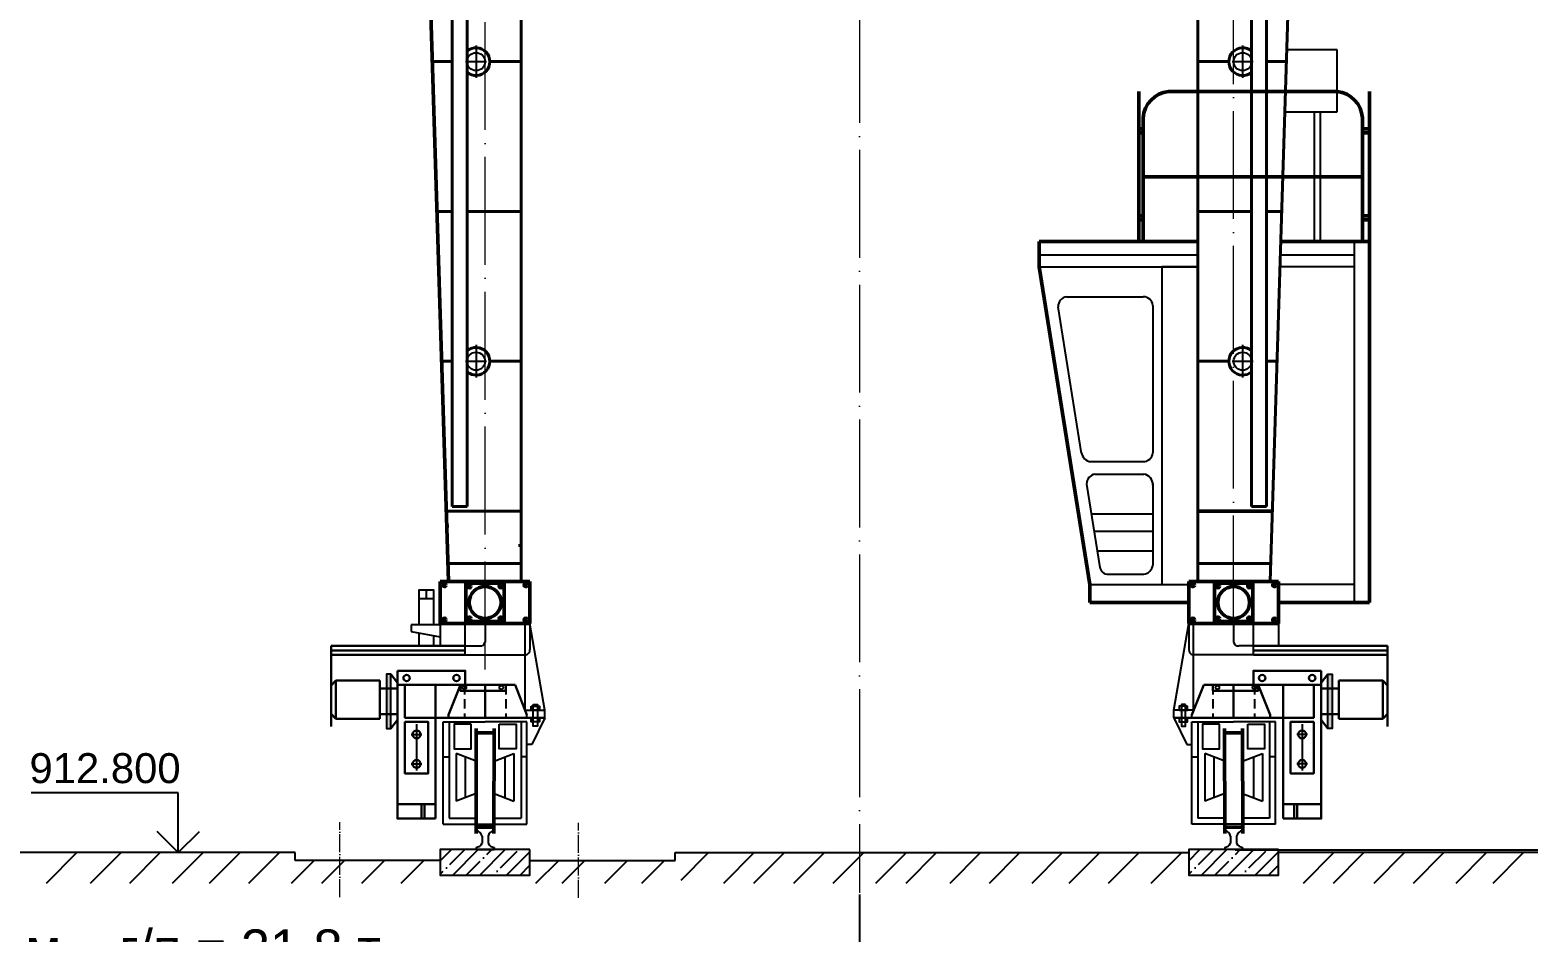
# Model space of a CAD drawing. Header units: millimetres. Extents: x 155577 to 993706, y -295114 to -113927.
# Drawn here: x 871010 to 881016, y -273651 to -267629 of the extents above; entities that cross this region are included whole.
import ezdxf

# ---------------------------------------------------------------- set-up
doc = ezdxf.new("R2010")
doc.units = ezdxf.units.MM
doc.linetypes.add('ACAD_ISO04W100', pattern=[30, 24, -3, 0, -3])
doc.linetypes.add('штриховая2', pattern=[9.525, 6.35, -3.175])
doc.layers.add('ось', color=160, linetype='Continuous', lineweight=15)
doc.layers.add('размер', color=84, linetype='Continuous', lineweight=18)
doc.styles.get("Standard").update_dxf_attribs({"font": 'arial.ttf'})
doc.dimstyles.new('ISO-25', dxfattribs={"dimtxt": 170, "dimasz": 170, "dimexe": 20, "dimexo": 10, "dimgap": 40, "dimtad": 1, "dimtxsty": 'Standard', "dimcen": 2.5, "dimadec": 0, "dimazin": 0, "dimtfac": 1, "dimtmove": 0, "dimatfit": 3, "dimfxl": 0, "dimarcsym": 0})

# ---------------------------------------------------------------- blocks, each defined once
blk = doc.blocks.new('*D87')
at = {"layer": 'Defpoints', "color": 0, "transparency": 16777216}
for p in [(866550, -273101), (876550, -273390), (866550, -273990)]:
    blk.add_point(p, dxfattribs=at)
at = {"layer": 'размер', "color": 0, "lineweight": -2, "transparency": 16777216}
for p, q in [((866550, -273111), (866550, -274010)), ((876550, -273400), (876550, -274010)), ((876325, -273990), (866775, -273990))]:
    blk.add_line(p, q, dxfattribs=at)
at = {"layer": 'размер', "color": 0, "transparency": 16777216}
for points in [[(866775, -273952), (866775, -274027), (866550, -273990)], [(876325, -273952), (876325, -274027), (876550, -273990)]]:
    blk.add_solid(points, dxfattribs=at)
at = {"layer": 'размер', "color": 0, "transparency": 16777216, "insert": (871550, -273760), "char_height": 170, "attachment_point": 5}
blk.add_mtext('{\\H1.4706x;R=10.0 м    г/п = 21.8 т}', dxfattribs=at)
blk = doc.blocks.new('*D159')
at = {"layer": 'Defpoints', "color": 0, "transparency": 16777216}
for p in [(876550, -256121), (883207, -273121), (883999, -273121)]:
    blk.add_point(p, dxfattribs=at)
at = {"layer": 'размер', "color": 0, "lineweight": -2, "transparency": 16777216}
for p, q in [((876560, -256121), (884019, -256121)), ((883999, -256346), (883999, -272896)), ((883217, -273121), (884019, -273121))]:
    blk.add_line(p, q, dxfattribs=at)
at = {"layer": 'размер', "color": 0, "transparency": 16777216}
for points in [[(883962, -256346), (884037, -256346), (883999, -256121)], [(883962, -272896), (884037, -272896), (883999, -273121)]]:
    blk.add_solid(points, dxfattribs=at)
at = {"layer": 'размер', "color": 0, "transparency": 16777216, "insert": (883813, -264621), "char_height": 170, "attachment_point": 5, "rotation": 90}
blk.add_mtext('17.0 м', dxfattribs=at)
blk = doc.blocks.new('*D204')
at = {"color": 0, "lineweight": -2, "transparency": 16777216}
for p, q in [((879340, -264875), (881751, -264875)), ((881731, -272931), (881731, -265045)), ((879060, -273101), (881751, -273101))]:
    blk.add_line(p, q, dxfattribs=at)
at = {"color": 0, "transparency": 16777216}
for points in [[(881702, -265045), (881759, -265045), (881731, -264875)], [(881702, -272931), (881759, -272931), (881731, -273101)]]:
    blk.add_solid(points, dxfattribs=at)
at = {"layer": 'Defpoints', "color": 0, "transparency": 16777216}
for p in [(879330, -264875), (881731, -264875), (879050, -273101)]:
    blk.add_point(p, dxfattribs=at)
at = {"color": 0, "transparency": 16777216, "insert": (881604, -268988), "char_height": 170, "attachment_point": 5, "rotation": 90}
blk.add_mtext('8226', dxfattribs=at)

msp = doc.modelspace()

# ---------------------------------------------------------------- hatches: boundary and pattern name
for points in [[(873390.463, -272292.165), (873419.943, -272292.165), (873419.943, -271929.269), (873390.463, -271929.269)], [(879708.668, -271929.269), (879679.187, -271929.269), (879679.187, -272292.165), (879708.668, -272292.165)]]:
    msp.add_hatch(color=256).paths.add_polyline_path(points)
h = msp.add_hatch()
h.set_pattern_fill('ANSI35', color=256, scale=20, style=0)
h.set_pattern_definition([(45, (608897.44, 2942.89), (-89.80256, 89.80256), []), (45, (608987.25, 2942.89), (-89.80256, 89.80256), [158.75, -31.75, 0, -31.75])])
h.paths.add_polyline_path([(873749.565, -273100.717), (873749.565, -273270.717), (874349.565, -273270.717), (874349.565, -273100.717)])
h = msp.add_hatch()
h.set_pattern_fill('ANSI35', color=256, scale=20, style=0)
h.set_pattern_definition([(45, (613897.44, 2942.89), (-89.80256, 89.80256), []), (45, (613987.25, 2942.89), (-89.80256, 89.80256), [158.75, -31.75, 0, -31.75])])
h.paths.add_polyline_path([(878749.565, -273100.717), (878749.565, -273270.717), (879349.565, -273270.717), (879349.565, -273100.717)])

# ---------------------------------------------------------------- linework, layer by layer
at = {"lineweight": 40}
for p, q in [((873829.565, -265064.555), (873829.565, -270810.803)), ((873929.565, -270810.803), (873929.565, -265064.555)), ((879169.565, -270810.803), (879169.565, -265064.555)), ((879269.565, -265064.555), (879269.565, -270810.803)), ((874289.565, -271310.717), (874289.565, -265414.717)), ((878809.565, -271310.717), (878809.565, -265414.717)), ((879449.565, -266284.717), (879294.202, -271310.717)), ((873697.664, -267840.717), (873829.565, -267840.717)), ((874081.76, -267840.717), (874289.565, -267840.717)), ((879017.371, -267840.717), (878809.565, -267840.717)), ((879401.466, -267840.717), (879269.565, -267840.717)), ((873728.576, -268840.717), (873829.565, -268840.717)), ((873728.576, -268840.717), (873829.565, -268840.717)), ((873929.565, -268840.717), (874289.565, -268840.717)), ((873929.565, -268840.717), (874289.565, -268840.717)), ((879169.565, -268840.717), (878809.565, -268840.717)), ((879169.565, -268840.717), (878809.565, -268840.717)), ((879370.554, -268840.717), (879269.565, -268840.717)), ((879370.554, -268840.717), (879269.565, -268840.717)), ((873759.488, -269840.717), (873829.565, -269840.717)), ((873759.488, -269840.717), (873829.565, -269840.717)), ((874081.76, -269840.717), (874289.565, -269840.717)), ((874081.76, -269840.717), (874289.565, -269840.717)), ((879017.371, -269840.717), (878809.565, -269840.717)), ((879017.371, -269840.717), (878809.565, -269840.717)), ((879339.642, -269840.717), (879269.565, -269840.717)), ((879339.642, -269840.717), (879269.565, -269840.717)), ((873790.4, -270840.717), (874289.565, -270840.717)), ((873829.565, -270810.803), (873929.565, -270810.803)), ((879269.565, -270810.803), (879169.565, -270810.803)), ((873807.589, -270940.717), (873793.491, -270940.717)), ((874289.565, -271070.717), (874272.376, -271070.717)), ((874289.565, -271190.717), (873801.219, -271190.717)), ((874289.565, -271190.717), (873801.219, -271190.717)), ((879297.911, -271190.717), (878809.565, -271190.717))]:
    msp.add_line(p, q, dxfattribs=at)
at = {"lineweight": 50}
for p, q in [((873649.565, -266284.717), (873804.928, -271310.717)), ((878415.483, -269040.717), (878415.483, -268040.717)), ((879740.47, -268040.717), (878614.596, -268040.717)), ((879957.772, -269040.717), (879957.772, -268040.717)), ((878445.483, -269040.717), (878445.483, -268215.625)), ((879909.583, -269040.717), (879909.583, -268215.625)), ((878415.483, -268288.624), (878445.483, -268288.624)), ((878415.483, -268316.505), (878445.483, -268316.505)), ((879909.583, -268288.624), (879957.772, -268288.624)), ((879909.583, -268316.505), (879957.772, -268316.505)), ((878445.483, -268609.333), (879909.583, -268609.333)), ((878415.483, -268869.38), (878445.483, -268869.38)), ((878415.483, -268897.261), (878445.483, -268897.261)), ((879909.583, -268869.38), (879957.772, -268869.38)), ((879909.583, -268897.261), (879957.772, -268897.261)), ((877749.565, -269040.717), (878809.565, -269040.717)), ((877749.565, -269040.717), (877749.565, -269210.717)), ((879359.735, -269040.717), (879957.772, -269040.717)), ((879957.772, -271450.717), (879957.772, -269040.717)), ((878089.565, -271330.717), (877749.565, -269210.717)), ((879308.73, -270840.717), (878809.565, -270840.717)), ((873749.565, -271310.717), (874349.565, -271310.717)), ((873749.565, -271310.717), (873749.565, -271590.717)), ((874349.565, -271310.717), (874349.565, -271590.717)), ((878089.565, -271450.717), (878089.565, -271330.717)), ((879349.565, -271310.717), (878749.565, -271310.717)), ((878749.565, -271310.717), (878749.565, -271590.717)), ((879349.565, -271310.717), (879349.565, -271590.717)), ((878749.565, -271450.717), (878089.565, -271450.717)), ((879957.772, -271450.717), (879349.565, -271450.717)), ((873749.565, -271590.717), (874349.565, -271590.717)), ((879349.565, -271590.717), (878749.565, -271590.717)), ((879349.565, -271590.717), (878749.565, -271590.717)), ((873989.586, -272291.862), (873989.082, -272991.962)), ((873989.565, -272320.717), (874109.565, -272320.717)), ((874109.586, -272291.862), (874109.082, -272991.962)), ((878989.544, -272291.862), (878990.048, -272991.962)), ((879109.565, -272320.717), (878989.565, -272320.717)), ((879109.544, -272291.862), (879110.048, -272991.962)), ((874109.112, -272950.76), (873989.565, -272950.717)), ((878990.018, -272950.76), (879109.565, -272950.717))]:
    msp.add_line(p, q, dxfattribs=at)
for p, q in [((873989.59, -267732.009), (873989.59, -267949.425)), ((873989.59, -267732.009), (873989.59, -267949.425)), ((879109.59, -267732.009), (879109.59, -267949.425)), ((879109.59, -267732.009), (879109.59, -267949.425)), ((879740.47, -267760.717), (879403.939, -267760.717)), ((879740.47, -268174.589), (879740.47, -267760.717)), ((873919.836, -267840.717), (874059.344, -267840.717)), ((879039.836, -267840.717), (879179.344, -267840.717)), ((879391.146, -268174.589), (879740.47, -268174.589)), ((879587.525, -268174.589), (879587.525, -269040.717)), ((879627.443, -268174.589), (879627.443, -269040.717)), ((879856.43, -271450.717), (879856.43, -269040.717)), ((877749.565, -269130.717), (878809.565, -269130.717)), ((879356.953, -269130.717), (879856.43, -269130.717)), ((877749.565, -269210.717), (878809.565, -269210.717)), ((878809.565, -269210.717), (878569.565, -269210.717)), ((878569.565, -269210.717), (878569.565, -271330.717)), ((879856.43, -269210.717), (879354.48, -269210.717)), ((877932.508, -269409.781), (878445.483, -269409.781)), ((878034.2, -270456.675), (877877, -269476.484)), ((878509.033, -269467.855), (878509.033, -270452.638)), ((873989.565, -269732.009), (873989.565, -269949.425)), ((879109.565, -269732.009), (879109.565, -269949.425)), ((873919.811, -269840.717), (874059.319, -269840.717)), ((879039.811, -269840.717), (879179.319, -269840.717)), ((878033.1, -270449.816), (878034.2, -270456.675)), ((878096.65, -270510.717), (878446.364, -270510.717)), ((878066.914, -270660.657), (878156.198, -271217.366)), ((878122.423, -270593.954), (878449.294, -270593.954)), ((878509.033, -270656.017), (878509.033, -271200.735)), ((878098.83, -270859.661), (878509.033, -270859.661)), ((878117.238, -270974.436), (878509.033, -270974.436)), ((878138.171, -271104.964), (878509.033, -271104.964)), ((878210.456, -271262.799), (878449.294, -271262.799)), ((878089.565, -271330.717), (878749.565, -271330.717)), ((879856.43, -271330.717), (879349.565, -271330.717)), ((873608.449, -271424), (873703.995, -271424)), ((873656.222, -271367.207), (873656.222, -271424)), ((873749.565, -271600.717), (873556.585, -271600.717)), ((873556.585, -271600.717), (873556.585, -271643.945)), ((873556.585, -271643.945), (873749.565, -271680.355)), ((873749.565, -271590.717), (873749.565, -271740.717)), ((873917.615, -271800.717), (873917.615, -271590.717)), ((874049.565, -271590.717), (874049.565, -271716.044)), ((874317.565, -272170.717), (874317.565, -271590.717)), ((874449.565, -272170.717), (874349.565, -271590.717)), ((874349.565, -271590.717), (874349.565, -271765.451)), ((878649.565, -272170.717), (878749.565, -271590.717)), ((878749.565, -271590.717), (878749.565, -271765.451)), ((878781.565, -272170.717), (878781.565, -271590.717)), ((879049.565, -271590.717), (879049.565, -271716.044)), ((879181.515, -271800.717), (879181.515, -271590.717)), ((879349.565, -271590.717), (879349.565, -271740.717)), ((873917.615, -271740.717), (874014.531, -271740.717)), ((879181.515, -271740.717), (879084.599, -271740.717)), ((873917.615, -271800.717), (874321.701, -271800.717)), ((879181.515, -271800.717), (878777.429, -271800.717)), ((873592.018, -272262.72), (873592.018, -272572.604)), ((873769.565, -272220.717), (874049.565, -272220.717)), ((873769.565, -272930.717), (873769.565, -272247.795)), ((873769.565, -272247.795), (874049.565, -272247.795)), ((873809.565, -272247.795), (873809.565, -272890.717)), ((874329.565, -272247.795), (874049.565, -272247.795)), ((874289.565, -272247.795), (874289.565, -272890.717)), ((874317.565, -272170.717), (874449.565, -272170.717)), ((874329.565, -272220.717), (874329.565, -272200.717)), ((874329.565, -272220.717), (874329.565, -272200.717)), ((874329.565, -272930.717), (874329.565, -272247.795)), ((874449.565, -272220.717), (874362.201, -272397.795)), ((874449.565, -272220.717), (874449.565, -272170.717)), ((878781.565, -272170.717), (878649.565, -272170.717)), ((878649.565, -272220.717), (878649.565, -272170.717)), ((878649.565, -272220.717), (878736.929, -272397.795)), ((878769.565, -272220.717), (878769.565, -272200.717)), ((878769.565, -272220.717), (878769.565, -272200.717)), ((878769.565, -272930.717), (878769.565, -272247.795)), ((878769.565, -272247.795), (879049.565, -272247.795)), ((878809.565, -272247.795), (878809.565, -272890.717)), ((879329.565, -272220.717), (879049.565, -272220.717)), ((879329.565, -272247.795), (879049.565, -272247.795)), ((879289.565, -272247.795), (879289.565, -272890.717)), ((879329.565, -272930.717), (879329.565, -272247.795)), ((879507.112, -272262.72), (879507.112, -272572.604)), ((873555.466, -272331.684), (873628.224, -272331.684)), ((873989.565, -272320.717), (873989.565, -272950.717)), ((879109.565, -272320.717), (879109.565, -272950.717)), ((879543.664, -272331.684), (879470.906, -272331.684)), ((873989.565, -272510.642), (873856.486, -272459.098)), ((873856.486, -272459.098), (873856.486, -272777.191)), ((874109.565, -272510.642), (874242.644, -272459.098)), ((874242.644, -272459.098), (874242.644, -272777.191)), ((874362.201, -272397.795), (874329.565, -272397.795)), ((878736.929, -272397.795), (878769.565, -272397.795)), ((878989.565, -272510.642), (878856.486, -272459.098)), ((878856.486, -272459.098), (878856.486, -272777.191)), ((879109.565, -272510.642), (879242.644, -272459.098)), ((879242.644, -272459.098), (879242.644, -272777.191)), ((873555.466, -272528.686), (873628.224, -272528.686)), ((873769.565, -272480.794), (873809.565, -272480.794)), ((873917.079, -272482.567), (873917.079, -272753.723)), ((874109.565, -272510.642), (874109.565, -272725.647)), ((874182.052, -272482.567), (874182.052, -272753.723)), ((874329.565, -272480.794), (874289.565, -272480.794)), ((878769.565, -272480.794), (878809.565, -272480.794)), ((878917.079, -272482.567), (878917.079, -272753.723)), ((878989.565, -272510.642), (878989.565, -272725.647)), ((879182.052, -272482.567), (879182.052, -272753.723)), ((879329.565, -272480.794), (879289.565, -272480.794)), ((879543.664, -272528.686), (879470.906, -272528.686)), ((872000.324, -272720.717), (871017.548, -272720.717)), ((872000.324, -273120.717), (872000.324, -272720.717)), ((873989.565, -272725.647), (873856.486, -272777.191)), ((874109.565, -272725.647), (874242.644, -272777.191)), ((878989.565, -272725.647), (878856.486, -272777.191)), ((879109.565, -272725.647), (879242.644, -272777.191)), ((873769.565, -272930.717), (874329.565, -272930.717)), ((873809.565, -272890.717), (873989.565, -272890.717)), ((873989.565, -272950.717), (873989.565, -272973.111)), ((874109.565, -272890.717), (874289.565, -272890.717)), ((874109.565, -272950.717), (874109.565, -272973.111)), ((879329.565, -272930.717), (878769.565, -272930.717)), ((878989.565, -272890.717), (878809.565, -272890.717)), ((878989.565, -272950.717), (878989.565, -272973.111)), ((879289.565, -272890.717), (879109.565, -272890.717)), ((879109.565, -272950.717), (879109.565, -272973.111)), ((872000.324, -273120.717), (871858.903, -272979.296)), ((872000.324, -273120.717), (872141.746, -272979.296)), ((874029.565, -273010.767), (874029.565, -273056.578)), ((874069.565, -273010.767), (874069.565, -273056.578)), ((879029.565, -273010.767), (879029.565, -273056.578)), ((879069.565, -273010.767), (879069.565, -273056.578)), ((872780.565, -273120.717), (859413.491, -273120.717)), ((871119.798, -273324.364), (871323.445, -273120.717)), ((871414.239, -273324.364), (871617.885, -273120.717)), ((871676.871, -273324.364), (871880.518, -273120.717)), ((871962.016, -273324.364), (872165.662, -273120.717)), ((871962.016, -273324.364), (872165.662, -273120.717)), ((871962.016, -273324.364), (872165.662, -273120.717)), ((872209.639, -273324.364), (872413.285, -273120.717)), ((872472.271, -273324.364), (872675.918, -273120.717)), ((872780.565, -273172.717), (872780.565, -273120.717)), ((873989.565, -273085.717), (873989.565, -273100.717)), ((873989.565, -273100.717), (874109.565, -273100.717)), ((874109.565, -273085.717), (874109.565, -273100.717)), ((875318.565, -273172.717), (875318.565, -273120.717)), ((875318.565, -273120.717), (878749.565, -273120.717)), ((875359.061, -273304.364), (875542.708, -273120.717)), ((875644.206, -273324.364), (875847.853, -273120.717)), ((875845.372, -273324.364), (876049.019, -273120.717)), ((875845.372, -273324.364), (876049.019, -273120.717)), ((876112.413, -273324.364), (876316.06, -273120.717)), ((876375.045, -273324.364), (876578.692, -273120.717)), ((876660.19, -273324.364), (876863.837, -273120.717)), ((876861.356, -273324.364), (877065.003, -273120.717)), ((876861.356, -273324.364), (877065.003, -273120.717)), ((877155.864, -273324.364), (877359.511, -273120.717)), ((877418.497, -273324.364), (877622.143, -273120.717)), ((877703.641, -273324.364), (877907.288, -273120.717)), ((877703.641, -273324.364), (877907.288, -273120.717)), ((877703.641, -273324.364), (877907.288, -273120.717)), ((877951.264, -273324.364), (878154.911, -273120.717)), ((878213.896, -273324.364), (878417.543, -273120.717)), ((878499.041, -273324.364), (878702.688, -273120.717)), ((878989.565, -273085.717), (878989.565, -273100.717)), ((879109.565, -273100.717), (878989.565, -273100.717)), ((879109.565, -273085.717), (879109.565, -273100.717)), ((883658.139, -273120.717), (879349.565, -273120.717)), ((879515.025, -273324.364), (879718.672, -273120.717)), ((879716.191, -273324.364), (879919.838, -273120.717)), ((879716.191, -273324.364), (879919.838, -273120.717)), ((879987.329, -273324.364), (880190.976, -273120.717)), ((880249.962, -273324.364), (880453.609, -273120.717)), ((880535.107, -273324.364), (880738.753, -273120.717)), ((880535.107, -273324.364), (880738.753, -273120.717)), ((880535.107, -273324.364), (880738.753, -273120.717)), ((880782.729, -273324.364), (880986.376, -273120.717)), ((872757.416, -273324.364), (872909.062, -273172.717)), ((873749.565, -273172.717), (872780.565, -273172.717)), ((872958.582, -273324.364), (873110.228, -273172.717)), ((872958.582, -273324.364), (873110.228, -273172.717)), ((873225.623, -273324.364), (873377.269, -273172.717)), ((873488.255, -273324.364), (873639.902, -273172.717)), ((874349.565, -273172.717), (875318.565, -273172.717)), ((874389.67, -273324.364), (874541.317, -273172.717)), ((874563.661, -273324.364), (874715.308, -273172.717)), ((874848.806, -273324.364), (875000.453, -273172.717)), ((874848.806, -273324.364), (875000.453, -273172.717)), ((874848.806, -273324.364), (875000.453, -273172.717)), ((875096.429, -273324.364), (875248.076, -273172.717))]:
    msp.add_line(p, q)
at = {"lineweight": 30}
for p, q in [((873917.615, -271740.717), (873022.565, -271740.717)), ((873022.565, -271740.717), (873022.565, -272278.733)), ((879181.515, -271740.717), (880076.565, -271740.717)), ((880076.565, -271740.717), (880076.565, -272278.733)), ((873917.615, -271770.717), (873022.565, -271770.717)), ((873917.615, -271800.717), (873022.565, -271800.717)), ((879181.515, -271770.717), (880076.565, -271770.717)), ((879181.515, -271800.717), (880076.565, -271800.717)), ((873464.472, -271986.666), (873419.943, -271929.269)), ((879634.658, -271986.666), (879679.187, -271929.269)), ((873052.675, -271971.775), (873022.565, -272005.043)), ((873022.565, -272058.138), (873022.565, -272163.297)), ((873052.675, -271971.775), (873052.675, -272226.691)), ((873052.675, -271971.775), (873347.422, -271971.775)), ((873052.675, -272196.565), (873052.675, -272024.87)), ((873052.675, -272024.87), (873052.675, -272057.481)), ((873347.422, -271971.775), (873347.422, -272226.691)), ((873419.943, -272024.87), (873347.422, -272024.87)), ((873885.059, -272000.717), (873805.059, -272200.717)), ((873885.059, -272000.717), (874249.565, -272000.717)), ((874249.565, -272000.717), (874049.565, -272000.717)), ((874249.565, -272000.717), (874329.565, -272200.717)), ((878849.565, -272000.717), (878769.565, -272200.717)), ((878849.565, -272000.717), (879049.565, -272000.717)), ((879214.071, -272000.717), (878849.565, -272000.717)), ((879214.071, -272000.717), (879294.071, -272200.717)), ((879679.187, -272024.87), (879751.708, -272024.87)), ((880046.455, -271971.775), (879751.708, -271971.775)), ((879751.708, -271971.775), (879751.708, -272226.691)), ((880046.455, -271971.775), (880076.565, -272005.043)), ((880046.455, -271971.775), (880046.455, -272226.691)), ((880046.455, -272196.565), (880046.455, -272024.87)), ((880046.455, -272024.87), (880046.455, -272057.481)), ((880076.565, -272058.138), (880076.565, -272163.297)), ((873052.675, -272226.691), (873022.565, -272193.423)), ((873347.422, -272226.691), (873052.675, -272226.691)), ((873419.943, -272196.565), (873347.422, -272196.565)), ((873419.943, -272292.165), (873464.472, -272234.768)), ((873805.059, -272220.717), (873805.059, -272200.717)), ((873805.059, -272220.717), (873805.059, -272200.717)), ((874449.565, -272220.717), (874049.565, -272220.717)), ((878649.565, -272220.717), (879049.565, -272220.717)), ((879294.071, -272220.717), (879294.071, -272200.717)), ((879294.071, -272220.717), (879294.071, -272200.717)), ((879679.187, -272292.165), (879634.658, -272234.768)), ((879679.187, -272196.565), (879751.708, -272196.565)), ((879751.708, -272226.691), (880046.455, -272226.691)), ((880046.455, -272226.691), (880076.565, -272193.423)), ((873464.472, -272797.466), (873719.565, -272797.466)), ((873624.581, -272797.466), (873624.581, -272893.839)), ((873645.449, -272797.466), (873645.449, -272893.839)), ((879634.658, -272797.466), (879379.565, -272797.466)), ((879453.681, -272797.466), (879453.681, -272893.839)), ((879474.549, -272797.466), (879474.549, -272893.839))]:
    msp.add_line(p, q, dxfattribs=at)
at = {"linetype": 'штриховая2', "ltscale": 10}
for p, q in [((873911.249, -272000.717), (873911.249, -272220.717)), ((874187.881, -272000.717), (874187.881, -272220.717)), ((878911.249, -272000.717), (878911.249, -272220.717)), ((879187.881, -272000.717), (879187.881, -272220.717))]:
    msp.add_line(p, q, dxfattribs=at)
at = {"lineweight": 50}
for points in [[(873921.627, -271322.832), (874177.503, -271322.832), (874177.503, -271578.602), (873921.627, -271578.602)], [(879177.503, -271322.832), (878921.627, -271322.832), (878921.627, -271578.602), (879177.503, -271578.602)]]:
    msp.add_lwpolyline(points, close=True, dxfattribs=at)
for points in [[(873608.449, -271600.717), (873608.449, -271367.207), (873703.995, -271367.207), (873703.995, -271600.717)], [(873703.995, -271671.757), (873703.995, -271740.717), (873608.449, -271740.717), (873608.449, -271653.73)], [(873419.943, -272292.165), (873419.943, -271929.269)], [(879679.187, -272292.165), (879679.187, -271929.269)], [(873464.472, -271986.666), (873464.472, -272292.165)], [(879634.658, -271986.666), (879634.658, -272292.165)]]:
    msp.add_lwpolyline(points)
for points in [[(873419.943, -271929.269), (873390.463, -271929.269), (873390.463, -272292.165), (873419.943, -272292.165)], [(879679.187, -271929.269), (879708.668, -271929.269), (879708.668, -272292.165), (879679.187, -272292.165)], [(874357.777, -272143.177), (874412.858, -272143.177), (874412.858, -272170.717), (874357.777, -272170.717)], [(874371.706, -272131.07), (874398.929, -272131.07), (874398.929, -272276.44), (874371.706, -272276.44)], [(878741.353, -272143.177), (878686.273, -272143.177), (878686.273, -272170.717), (878741.353, -272170.717)], [(878727.424, -272131.07), (878700.202, -272131.07), (878700.202, -272276.44), (878727.424, -272276.44)], [(873955.703, -272263.34), (873842.45, -272263.34), (873842.45, -272428.368), (873955.703, -272428.368)], [(874143.427, -272263.34), (874256.68, -272263.34), (874256.68, -272428.368), (874143.427, -272428.368)], [(874357.777, -272220.717), (874412.858, -272220.717), (874412.858, -272248.257), (874357.777, -272248.257)], [(878741.353, -272220.717), (878686.273, -272220.717), (878686.273, -272248.257), (878741.353, -272248.257)], [(878955.703, -272263.34), (878842.45, -272263.34), (878842.45, -272428.368), (878955.703, -272428.368)], [(879143.427, -272263.34), (879256.68, -272263.34), (879256.68, -272428.368), (879143.427, -272428.368)], [(874349.565, -273100.717), (873749.565, -273100.717), (873749.565, -273270.717), (874349.565, -273270.717)], [(879349.565, -273100.717), (878749.565, -273100.717), (878749.565, -273270.717), (879349.565, -273270.717)]]:
    msp.add_lwpolyline(points, close=True)
at = {"lineweight": 30}
for points in [[(873464.472, -271906.058), (873917.653, -271906.058), (873917.653, -272000.717), (873464.472, -272000.717)], [(879634.658, -271906.058), (879181.477, -271906.058), (879181.477, -272000.717), (879634.658, -272000.717)], [(873719.565, -272893.839), (873464.472, -272893.839), (873464.472, -272000.717), (873719.565, -272000.717)], [(874049.565, -272000.717), (873514.472, -272000.717), (873514.472, -272220.717), (874049.565, -272220.717)], [(873885.059, -272000.717), (874187.881, -272000.717), (874187.881, -272039.654), (873885.059, -272039.654)], [(879214.071, -272000.717), (878911.249, -272000.717), (878911.249, -272039.654), (879214.071, -272039.654)], [(879049.565, -272000.717), (879584.658, -272000.717), (879584.658, -272220.717), (879049.565, -272220.717)], [(879379.565, -272893.839), (879634.658, -272893.839), (879634.658, -272000.717), (879379.565, -272000.717)], [(873514.47, -272248.38), (873669.567, -272248.38), (873669.567, -272591.825), (873514.47, -272591.825)], [(879584.66, -272248.38), (879429.563, -272248.38), (879429.563, -272591.825), (879584.66, -272591.825)]]:
    msp.add_lwpolyline(points, close=True, dxfattribs=at)
for points in [[(873419.943, -272024.87), (873464.472, -272024.87), (873464.472, -272196.565), (873419.943, -272196.565)], [(879679.187, -272024.87), (879634.658, -272024.87), (879634.658, -272196.565), (879679.187, -272196.565)]]:
    msp.add_lwpolyline(points, dxfattribs=at)
for centre, radius in [((873989.565, -267840.717), 60), ((879109.565, -267840.717), 60), ((873989.565, -269840.717), 60), ((879109.565, -269840.717), 60), ((873911.249, -272018.493), 12.621), ((874157.871, -272018.493), 12.621), ((878941.26, -272018.493), 12.621), ((879187.881, -272018.493), 12.621)]:
    msp.add_circle(centre, radius)
at = {"lineweight": 50}
for centre, radius in [((873777.826, -271335.448), 10.358), ((873944.95, -271342.584), 10.358), ((874049.565, -271450.717), 106.456), ((874154.18, -271342.584), 10.358), ((874321.304, -271335.448), 10.358), ((878777.826, -271335.448), 10.358), ((878944.95, -271342.584), 10.358), ((879049.565, -271450.717), 106.456), ((879154.18, -271342.584), 10.358), ((879321.304, -271335.448), 10.358), ((873777.826, -271565.987), 10.358), ((873944.95, -271558.851), 10.358), ((874154.18, -271558.851), 10.358), ((874321.304, -271565.987), 10.358), ((878777.826, -271565.987), 10.358), ((878944.95, -271558.851), 10.358), ((879154.18, -271558.851), 10.358), ((879321.304, -271565.987), 10.358)]:
    msp.add_circle(centre, radius, dxfattribs=at)
at = {"lineweight": 30}
for centre, radius in [((873525.546, -271954.888), 21.568), ((873858.966, -271954.888), 21.568), ((879240.164, -271954.888), 21.568), ((879573.584, -271954.888), 21.568), ((873592.018, -272331.684), 26.535), ((879507.112, -272331.684), 26.535), ((873592.018, -272528.686), 26.535), ((879507.112, -272528.686), 26.535)]:
    msp.add_circle(centre, radius, dxfattribs=at)
at = {"lineweight": 40}
for centre, start, end in [((873989.565, -267840.717), 229.3981797, 130.6018203), ((879109.565, -267840.717), 49.3981797, 310.6018203), ((873989.565, -269840.717), 229.3981797, 130.6018203), ((879109.565, -269840.717), 49.3981797, 310.6018203)]:
    msp.add_arc(centre, 92.194, start, end, dxfattribs=at)
at = {"lineweight": 50}
for centre, start, end in [((878631.398, -268226.171), 95.1767424, 176.7533125), ((879723.668, -268226.171), 3.2466875, 84.8232576)]:
    msp.add_arc(centre, 186.214, start, end, dxfattribs=at)
for centre, radius, start, end in [((877945.25, -269476.832), 68.251, 100.7594211, 179.7077787), ((878446.364, -269472.626), 62.851, 4.3535356, 90.8029395), ((878101.143, -270442.421), 68.444, 186.2026332, 266.2360537), ((878446.364, -270447.867), 62.851, 269.1970605, 355.6464644), ((878135.164, -270661.005), 68.251, 100.7594211, 179.7077787), ((878440.939, -270661.778), 68.337, 355.1639543, 82.9774814), ((878211.867, -271205.999), 56.817, 186.6822384, 271.4224475), ((878440.939, -271194.974), 68.337, 277.0225186, 355.1639543), ((874017.225, -271707.334), 33.492, 265.3865224, 344.9252541), ((874313.261, -271765.408), 36.304, 283.4427096, 359.9326595), ((878785.869, -271765.408), 36.304, 180.0673405, 256.5572904), ((879081.905, -271707.334), 33.492, 195.0747459, 274.6134776), ((873978.369, -273025.077), 53.159, 15.6172059, 77.8413216), ((873985.39, -273037.963), 47.937, 274.9963566, 337.1497727), ((874120.761, -273025.077), 53.159, 102.1586784, 164.3827941), ((874113.74, -273037.963), 47.937, 202.8502273, 265.0036434), ((878978.369, -273025.077), 53.159, 15.6172059, 77.8413216), ((878985.39, -273037.963), 47.937, 274.9963566, 337.1497727), ((879120.761, -273025.077), 53.159, 102.1586784, 164.3827941), ((879113.74, -273037.963), 47.937, 202.8502273, 265.0036434)]:
    msp.add_arc(centre, radius, start, end)
at = {"layer": 'ось', "linetype": 'ACAD_ISO04W100', "ltscale": 30}
for p, q in [((876549.565, -259428.312), (876549.565, -273390.059)), ((874049.565, -271897.202), (874049.565, -265024.717)), ((879049.565, -271590.717), (879049.565, -265024.717))]:
    msp.add_line(p, q, dxfattribs=at)
at = {"layer": 'ось', "linetype": 'ACAD_ISO04W100', "ltscale": 5}
for p, q in [((873080.565, -273418.554), (873080.565, -272918.152)), ((874674.565, -273422.919), (874674.565, -272922.516))]:
    msp.add_line(p, q, dxfattribs=at)

# ---------------------------------------------------------------- texts
at = {"insert": (871006.325, -272456.654), "char_height": 200, "width": 663.51782, "attachment_point": 1}
msp.add_mtext('912.800', dxfattribs=at)

# ---------------------------------------------------------------- dimensions: what is measured, and where the dimension line sits
dim = msp.add_linear_dim(base=(881730.801, -264874.717), p1=(879049.565, -273100.717), p2=(879329.565, -264874.717), angle=90, dimstyle='ISO-25', override={"dimfxl": 1.25})
dim.commit()
dim.dimension.update_dxf_attribs({"geometry": '*D204', "text_midpoint": (881604.003, -268987.717)})
at = {"layer": 'размер'}
dim = msp.add_linear_dim(base=(883999.495, -273120.717), p1=(876549.565, -256120.713), p2=(883207.072, -273120.717), angle=90, text='17.0 м', dimstyle='ISO-25', override={"dimasz": 225, "dimgap": 100}, dxfattribs=at)
dim.commit()
dim.dimension.update_dxf_attribs({"geometry": '*D159', "text_midpoint": (883812.698, -264620.715)})
dim = msp.add_linear_dim(base=(866549.565, -273989.524), p1=(876549.565, -273390.059), p2=(866549.565, -273100.717), text='{\\H1.4706x;R=10.0 м    г/п = 21.8 т}', dimstyle='ISO-25', override={"dimasz": 225, "dimgap": 100}, dxfattribs=at)
dim.commit()
dim.dimension.update_dxf_attribs({"geometry": '*D87', "text_midpoint": (871549.565, -273989.524), "dimtype": 160})

doc.saveas('drawing.dxf')
